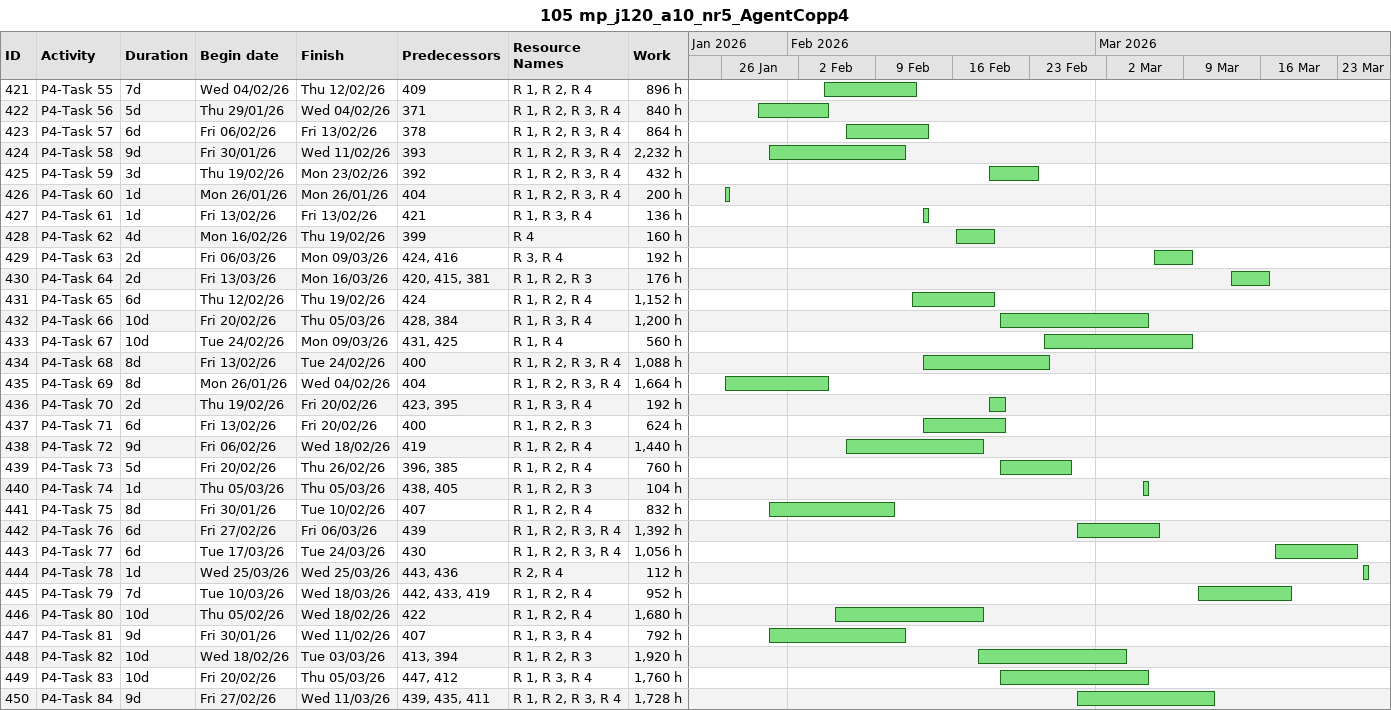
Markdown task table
105 mp_j120_a10_nr5_AgentCopp4

| ID | Task | Duration | Start | Finish | Predecessors | Resources | Work (h) |
|---|---|---|---|---|---|---|---|
| 421 | P4-Task 55 | 7d | 2026-02-04 | 2026-02-12 | 409 | R 1, R 2, R 4 | 896 |
| 422 | P4-Task 56 | 5d | 2026-01-29 | 2026-02-04 | 371 | R 1, R 2, R 3, R 4 | 840 |
| 423 | P4-Task 57 | 6d | 2026-02-06 | 2026-02-13 | 378 | R 1, R 2, R 3, R 4 | 864 |
| 424 | P4-Task 58 | 9d | 2026-01-30 | 2026-02-11 | 393 | R 1, R 2, R 3, R 4 | 2232 |
| 425 | P4-Task 59 | 3d | 2026-02-19 | 2026-02-23 | 392 | R 1, R 2, R 3, R 4 | 432 |
| 426 | P4-Task 60 | 1d | 2026-01-26 | 2026-01-26 | 404 | R 1, R 2, R 3, R 4 | 200 |
| 427 | P4-Task 61 | 1d | 2026-02-13 | 2026-02-13 | 421 | R 1, R 3, R 4 | 136 |
| 428 | P4-Task 62 | 4d | 2026-02-16 | 2026-02-19 | 399 | R 4 | 160 |
| 429 | P4-Task 63 | 2d | 2026-03-06 | 2026-03-09 | 424, 416 | R 3, R 4 | 192 |
| 430 | P4-Task 64 | 2d | 2026-03-13 | 2026-03-16 | 420, 415, 381 | R 1, R 2, R 3 | 176 |
| 431 | P4-Task 65 | 6d | 2026-02-12 | 2026-02-19 | 424 | R 1, R 2, R 4 | 1152 |
| 432 | P4-Task 66 | 10d | 2026-02-20 | 2026-03-05 | 428, 384 | R 1, R 3, R 4 | 1200 |
| 433 | P4-Task 67 | 10d | 2026-02-24 | 2026-03-09 | 431, 425 | R 1, R 4 | 560 |
| 434 | P4-Task 68 | 8d | 2026-02-13 | 2026-02-24 | 400 | R 1, R 2, R 3, R 4 | 1088 |
| 435 | P4-Task 69 | 8d | 2026-01-26 | 2026-02-04 | 404 | R 1, R 2, R 3, R 4 | 1664 |
| 436 | P4-Task 70 | 2d | 2026-02-19 | 2026-02-20 | 423, 395 | R 1, R 3, R 4 | 192 |
| 437 | P4-Task 71 | 6d | 2026-02-13 | 2026-02-20 | 400 | R 1, R 2, R 3 | 624 |
| 438 | P4-Task 72 | 9d | 2026-02-06 | 2026-02-18 | 419 | R 1, R 2, R 4 | 1440 |
| 439 | P4-Task 73 | 5d | 2026-02-20 | 2026-02-26 | 396, 385 | R 1, R 2, R 4 | 760 |
| 440 | P4-Task 74 | 1d | 2026-03-05 | 2026-03-05 | 438, 405 | R 1, R 2, R 3 | 104 |
| 441 | P4-Task 75 | 8d | 2026-01-30 | 2026-02-10 | 407 | R 1, R 2, R 4 | 832 |
| 442 | P4-Task 76 | 6d | 2026-02-27 | 2026-03-06 | 439 | R 1, R 2, R 3, R 4 | 1392 |
| 443 | P4-Task 77 | 6d | 2026-03-17 | 2026-03-24 | 430 | R 1, R 2, R 3, R 4 | 1056 |
| 444 | P4-Task 78 | 1d | 2026-03-25 | 2026-03-25 | 443, 436 | R 2, R 4 | 112 |
| 445 | P4-Task 79 | 7d | 2026-03-10 | 2026-03-18 | 442, 433, 419 | R 1, R 2, R 4 | 952 |
| 446 | P4-Task 80 | 10d | 2026-02-05 | 2026-02-18 | 422 | R 1, R 2, R 4 | 1680 |
| 447 | P4-Task 81 | 9d | 2026-01-30 | 2026-02-11 | 407 | R 1, R 3, R 4 | 792 |
| 448 | P4-Task 82 | 10d | 2026-02-18 | 2026-03-03 | 413, 394 | R 1, R 2, R 3 | 1920 |
| 449 | P4-Task 83 | 10d | 2026-02-20 | 2026-03-05 | 447, 412 | R 1, R 3, R 4 | 1760 |
| 450 | P4-Task 84 | 9d | 2026-02-27 | 2026-03-11 | 439, 435, 411 | R 1, R 2, R 3, R 4 | 1728 |
